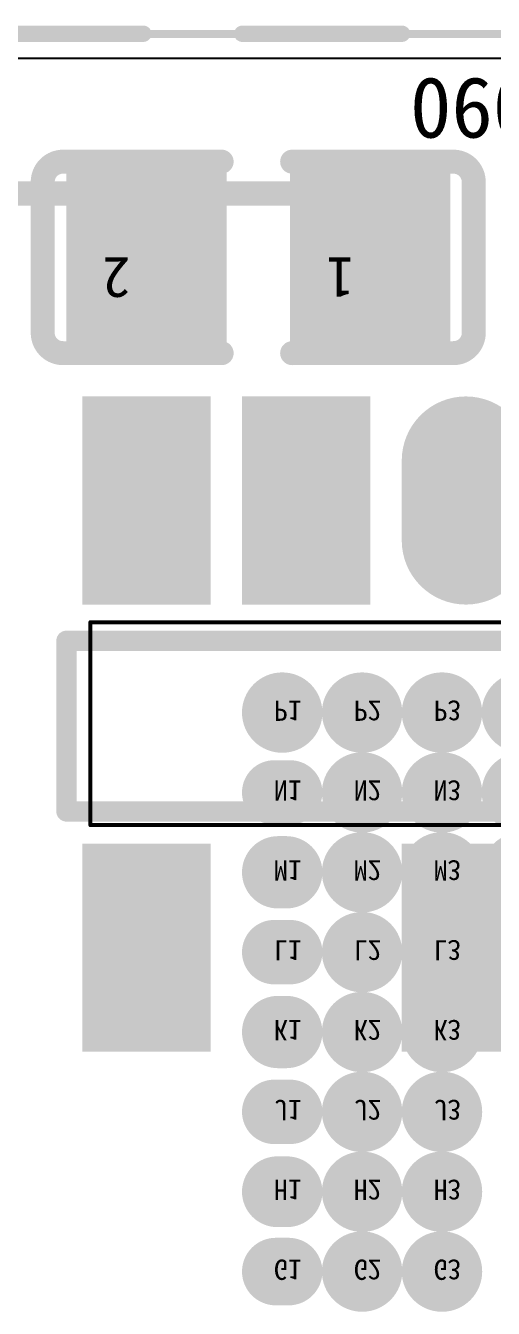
# Model space of a CAD drawing. Header units: millimetres. Extents: x 7.33 to 10.08, y 7.01 to 8.78.
# Drawn here: x 7.6033 to 7.7185, y 8.4684 to 8.7846 of the extents above; entities that cross this region are included whole.
import ezdxf

# ---------------------------------------------------------------- set-up
doc = ezdxf.new("R2010")
doc.units = ezdxf.units.MM
doc.header["$MEASUREMENT"] = 0
for name, color, linetype in [('BottomLayer', 5, 'Continuous'), ('BottomOverlay', 54, 'Continuous'), ('BottomPaste', 16, 'Continuous'), ('BottomSolder', 6, 'Continuous'), ('KeepOutLayer', 6, 'Continuous'), ('Mechanical1', 6, 'Continuous'), ('Mechanical16', 56, 'Continuous'), ('Mechanical20', 56, 'Continuous'), ('MidLayer5', 130, 'Continuous'), ('MidLayer6', 216, 'Continuous'), ('TopLayer', 1, 'Continuous'), ('TopOverlay', 2, 'Continuous'), ('TopPaste', 8, 'Continuous'), ('TopSolder', 216, 'Continuous')]:
    doc.layers.add(name, color=color, linetype=linetype)

# ---------------------------------------------------------------- blocks, each defined once
blk = doc.blocks.new('SOT_23_5_13')
at = {"layer": 'Mechanical16'}
for points, const_width in [([(-0.02041, 0.05905), (-0.02041, -0.05905)], 0.005), ([(-0.02041, 0.05905), (-0.00972, 0.05905)], 0.005), ([(0.00996, 0.05905), (0.02165, 0.05905)], 0.005), ([(0.02165, 0.05905), (0.02165, -0.05905)], 0.005), ([(-0.025, 0.05315), (0.025, 0.05315)], 0.001), ([(-0.025, 0.05315), (-0.025, -0.05315)], 0.001), ([(0.025, 0.05315), (0.025, -0.05315)], 0.001), ([(-0.025, -0.05315), (0.025, -0.05315)], 0.001), ([(-0.02041, -0.05905), (0.02165, -0.05905)], 0.005)]:
    blk.add_lwpolyline(points, dxfattribs=dict(at, const_width=const_width))
for points, const_width in [([(-0.02166, 0.05905, 1), (-0.01916, 0.05905, 1)], 0.0025), ([(-0.02166, 0.05905, 1), (-0.01916, 0.05905, 1)], 0.0025), ([(-0.01097, 0.05905, 1), (-0.00847, 0.05905, 1)], 0.0025), ([(-0.01097, 0.05905, 1), (-0.00847, 0.05905, 1)], 0.0025), ([(0.00871, 0.05905, 1), (0.01121, 0.05905, 1)], 0.0025), ([(0.00871, 0.05905, 1), (0.01121, 0.05905, 1)], 0.0025), ([(0.0204, 0.05905, 1), (0.0229, 0.05905, 1)], 0.0025), ([(0.0204, 0.05905, 1), (0.0229, 0.05905, 1)], 0.0025), ([(-0.02525, 0.05315, 1), (-0.02475, 0.05315, 1)], 0.0005), ([(-0.02525, 0.05315, 1), (-0.02475, 0.05315, 1)], 0.0005), ([(0.02475, 0.05315, 1), (0.02525, 0.05315, 1)], 0.0005), ([(0.02475, 0.05315, 1), (0.02525, 0.05315, 1)], 0.0005), ([(-0.02525, -0.05315, 1), (-0.02475, -0.05315, 1)], 0.0005), ([(-0.02525, -0.05315, 1), (-0.02475, -0.05315, 1)], 0.0005), ([(0.02475, -0.05315, 1), (0.02525, -0.05315, 1)], 0.0005), ([(0.02475, -0.05315, 1), (0.02525, -0.05315, 1)], 0.0005), ([(-0.02166, -0.05905, 1), (-0.01916, -0.05905, 1)], 0.0025), ([(-0.02166, -0.05905, 1), (-0.01916, -0.05905, 1)], 0.0025), ([(0.0204, -0.05905, 1), (0.0229, -0.05905, 1)], 0.0025), ([(0.0204, -0.05905, 1), (0.0229, -0.05905, 1)], 0.0025)]:
    blk.add_lwpolyline(points, format="xyb", close=True, dxfattribs=dict(at, const_width=const_width))
at = {"layer": 'Mechanical16', "const_width": 0.005}
blk.add_lwpolyline([(0.00996, 0.05905, -1), (-0.00972, 0.05905)], format="xyb", dxfattribs=at)
at = {"layer": 'TopLayer', "const_width": 0.02362}
blk.add_lwpolyline([(-0.04515, 0.03937), (-0.06485, 0.03937)], dxfattribs=at)
at = {"layer": 'TopLayer', "const_width": 0.01181}
for points in [[(-0.07075, 0.03937, 1), (-0.05894, 0.03937, 1)], [(-0.05106, 0.03937, 1), (-0.03925, 0.03937, 1)]]:
    blk.add_lwpolyline(points, format="xyb", close=True, dxfattribs=at)
at = {"layer": 'TopLayer'}
for points in [[(0.03358, 0.05118), (0.03358, 0.02756), (0.0769, 0.05118), (0.0769, 0.02756)], [(-0.07666, 0.01181), (-0.07666, -0.01181), (-0.03334, 0.01181), (-0.03334, -0.01181)], [(-0.07666, -0.02756), (-0.07666, -0.05118), (-0.03334, -0.02756), (-0.03334, -0.05118)], [(0.03358, -0.02756), (0.03358, -0.05118), (0.0769, -0.02756), (0.0769, -0.05118)]]:
    blk.add_solid(points, dxfattribs=at)
at = {"layer": 'TopOverlay'}
for p, q in [((-0.04789, 0.05906), (-0.06102, 0.06398)), ((-0.06102, 0.06398), (-0.06102, 0.05413)), ((-0.06102, 0.05413), (-0.04789, 0.05906))]:
    blk.add_line(p, q, dxfattribs=at)
at = {"layer": 'TopOverlay', "const_width": 0.005}
for points in [[(-0.02041, 0.05905), (-0.00972, 0.05905)], [(-0.02041, 0.05905), (-0.02041, -0.05905)], [(0.00996, 0.05905), (0.02165, 0.05905)], [(0.02165, 0.05905), (0.02165, -0.05905)], [(-0.02041, -0.05905), (0.02165, -0.05905)]]:
    blk.add_lwpolyline(points, dxfattribs=at)
at = {"layer": 'TopOverlay', "const_width": 0.0025}
for points in [[(-0.02166, 0.05905, 1), (-0.01916, 0.05905, 1)], [(-0.02166, 0.05905, 1), (-0.01916, 0.05905, 1)], [(-0.01097, 0.05905, 1), (-0.00847, 0.05905, 1)], [(-0.01097, 0.05905, 1), (-0.00847, 0.05905, 1)], [(0.00871, 0.05905, 1), (0.01121, 0.05905, 1)], [(0.00871, 0.05905, 1), (0.01121, 0.05905, 1)], [(0.0204, 0.05905, 1), (0.0229, 0.05905, 1)], [(0.0204, 0.05905, 1), (0.0229, 0.05905, 1)], [(-0.02166, -0.05905, 1), (-0.01916, -0.05905, 1)], [(-0.02166, -0.05905, 1), (-0.01916, -0.05905, 1)], [(0.0204, -0.05905, 1), (0.0229, -0.05905, 1)], [(0.0204, -0.05905, 1), (0.0229, -0.05905, 1)]]:
    blk.add_lwpolyline(points, format="xyb", close=True, dxfattribs=at)
at = {"layer": 'TopOverlay', "const_width": 0.005}
blk.add_lwpolyline([(0.00996, 0.05905, -1), (-0.00972, 0.05905)], format="xyb", dxfattribs=at)
at = {"layer": 'TopPaste', "const_width": 0.02362}
blk.add_lwpolyline([(-0.04515, 0.03937), (-0.06485, 0.03937)], dxfattribs=at)
at = {"layer": 'TopPaste', "const_width": 0.01181}
for points in [[(-0.07075, 0.03937, 1), (-0.05894, 0.03937, 1)], [(-0.05106, 0.03937, 1), (-0.03925, 0.03937, 1)]]:
    blk.add_lwpolyline(points, format="xyb", close=True, dxfattribs=at)
at = {"layer": 'TopPaste'}
for points in [[(0.03358, 0.05118), (0.03358, 0.02756), (0.0769, 0.05118), (0.0769, 0.02756)], [(-0.07666, 0.01181), (-0.07666, -0.01181), (-0.03334, 0.01181), (-0.03334, -0.01181)], [(-0.07666, -0.02756), (-0.07666, -0.05118), (-0.03334, -0.02756), (-0.03334, -0.05118)], [(0.03358, -0.02756), (0.03358, -0.05118), (0.0769, -0.02756), (0.0769, -0.05118)]]:
    blk.add_solid(points, dxfattribs=at)
at = {"layer": 'TopSolder', "const_width": 0.03162}
blk.add_lwpolyline([(-0.04515, 0.03937), (-0.06485, 0.03937)], dxfattribs=at)
at = {"layer": 'TopSolder', "const_width": 0.01581}
for points in [[(-0.07275, 0.03937, 1), (-0.05694, 0.03937, 1)], [(-0.05306, 0.03937, 1), (-0.03725, 0.03937, 1)]]:
    blk.add_lwpolyline(points, format="xyb", close=True, dxfattribs=at)
at = {"layer": 'TopSolder'}
for points in [[(0.02958, 0.05518), (0.02958, 0.02356), (0.0809, 0.05518), (0.0809, 0.02356)], [(-0.08066, 0.01581), (-0.08066, -0.01581), (-0.02934, 0.01581), (-0.02934, -0.01581)], [(-0.08066, -0.02356), (-0.08066, -0.05518), (-0.02934, -0.02356), (-0.02934, -0.05518)], [(0.02958, -0.02356), (0.02958, -0.05518), (0.0809, -0.02356), (0.0809, -0.05518)]]:
    blk.add_solid(points, dxfattribs=at)
blk = doc.blocks.new('FBGA153_11R5X13R0X1R00_B_14')
at = {"layer": 'BottomLayer'}
for points, const_width in [([(-0.13091, 0.12795, 1), (-0.125, 0.12795, 1)], 0.00591), ([(-0.11122, 0.12795, 1), (-0.10532, 0.12795, 1)], 0.00591), ([(-0.09154, 0.12795, 1), (-0.08563, 0.12795, 1)], 0.00591), ([(-0.11122, 0.10827, 1), (-0.10532, 0.10827, 1)], 0.00591), ([(-0.09154, 0.10827, 1), (-0.08563, 0.10827, 1)], 0.00591), ([(-0.13189, 0.10827, 1), (-0.12795, 0.10827, 1)], 0.00394), ([(-0.12795, 0.10827, 1), (-0.12402, 0.10827, 1)], 0.00394), ([(-0.1314, 0.08858, 1), (-0.12648, 0.08858, 1)], 0.00492), ([(-0.12943, 0.08858, 1), (-0.12451, 0.08858, 1)], 0.00492), ([(-0.11122, 0.08858, 1), (-0.10532, 0.08858, 1)], 0.00591), ([(-0.09154, 0.08858, 1), (-0.08563, 0.08858, 1)], 0.00591), ([(-0.13189, 0.0689, 1), (-0.12795, 0.0689, 1)], 0.00394), ([(-0.12795, 0.0689, 1), (-0.12402, 0.0689, 1)], 0.00394), ([(-0.11122, 0.0689, 1), (-0.10532, 0.0689, 1)], 0.00591), ([(-0.09154, 0.0689, 1), (-0.08563, 0.0689, 1)], 0.00591), ([(-0.1314, 0.04921, 1), (-0.12648, 0.04921, 1)], 0.00492), ([(-0.12943, 0.04921, 1), (-0.12451, 0.04921, 1)], 0.00492), ([(-0.11122, 0.04921, 1), (-0.10532, 0.04921, 1)], 0.00591), ([(-0.09154, 0.04921, 1), (-0.08563, 0.04921, 1)], 0.00591), ([(-0.11122, 0.02953, 1), (-0.10532, 0.02953, 1)], 0.00591), ([(-0.09154, 0.02953, 1), (-0.08563, 0.02953, 1)], 0.00591), ([(-0.13189, 0.02953, 1), (-0.12795, 0.02953, 1)], 0.00394), ([(-0.12795, 0.02953, 1), (-0.12402, 0.02953, 1)], 0.00394), ([(-0.1315, 0.00984, 1), (-0.12677, 0.00984, 1)], 0.00472), ([(-0.12913, 0.00984, 1), (-0.12441, 0.00984, 1)], 0.00472), ([(-0.11122, 0.00984, 1), (-0.10532, 0.00984, 1)], 0.00591), ([(-0.09154, 0.00984, 1), (-0.08563, 0.00984, 1)], 0.00591), ([(-0.13169, -0.00984, 1), (-0.12736, -0.00984, 1)], 0.00433), ([(-0.12854, -0.00984, 1), (-0.12421, -0.00984, 1)], 0.00433), ([(-0.11122, -0.00984, 1), (-0.10532, -0.00984, 1)], 0.00591), ([(-0.09154, -0.00984, 1), (-0.08563, -0.00984, 1)], 0.00591)]:
    blk.add_lwpolyline(points, format="xyb", close=True, dxfattribs=dict(at, const_width=const_width))
for points, const_width in [([(-0.12598, 0.10827), (-0.12992, 0.10827)], 0.00787), ([(-0.12697, 0.08858), (-0.12894, 0.08858)], 0.00984), ([(-0.12598, 0.0689), (-0.12992, 0.0689)], 0.00787), ([(-0.12697, 0.04921), (-0.12894, 0.04921)], 0.00984), ([(-0.12598, 0.02953), (-0.12992, 0.02953)], 0.00787), ([(-0.12677, 0.00984), (-0.12913, 0.00984)], 0.00945), ([(-0.12638, -0.00984), (-0.12953, -0.00984)], 0.00866)]:
    blk.add_lwpolyline(points, dxfattribs=dict(at, const_width=const_width))
at = {"layer": 'BottomOverlay', "const_width": 0.00598}
blk.add_lwpolyline([(-0.22638, 0.25591), (-0.10827, 0.25591)], dxfattribs=at)
at = {"layer": 'BottomOverlay', "const_width": 0.00299}
blk.add_lwpolyline([(-0.10976, 0.25591, 1), (-0.10677, 0.25591, 1)], format="xyb", close=True, dxfattribs=at)
at = {"layer": 'BottomPaste'}
for points, const_width in [([(-0.13091, 0.12795, 1), (-0.125, 0.12795, 1)], 0.00591), ([(-0.11122, 0.12795, 1), (-0.10532, 0.12795, 1)], 0.00591), ([(-0.09154, 0.12795, 1), (-0.08563, 0.12795, 1)], 0.00591), ([(-0.11122, 0.10827, 1), (-0.10532, 0.10827, 1)], 0.00591), ([(-0.09154, 0.10827, 1), (-0.08563, 0.10827, 1)], 0.00591), ([(-0.13189, 0.10827, 1), (-0.12795, 0.10827, 1)], 0.00394), ([(-0.12795, 0.10827, 1), (-0.12402, 0.10827, 1)], 0.00394), ([(-0.1314, 0.08858, 1), (-0.12648, 0.08858, 1)], 0.00492), ([(-0.12943, 0.08858, 1), (-0.12451, 0.08858, 1)], 0.00492), ([(-0.11122, 0.08858, 1), (-0.10532, 0.08858, 1)], 0.00591), ([(-0.09154, 0.08858, 1), (-0.08563, 0.08858, 1)], 0.00591), ([(-0.13189, 0.0689, 1), (-0.12795, 0.0689, 1)], 0.00394), ([(-0.12795, 0.0689, 1), (-0.12402, 0.0689, 1)], 0.00394), ([(-0.11122, 0.0689, 1), (-0.10532, 0.0689, 1)], 0.00591), ([(-0.09154, 0.0689, 1), (-0.08563, 0.0689, 1)], 0.00591), ([(-0.1314, 0.04921, 1), (-0.12648, 0.04921, 1)], 0.00492), ([(-0.12943, 0.04921, 1), (-0.12451, 0.04921, 1)], 0.00492), ([(-0.11122, 0.04921, 1), (-0.10532, 0.04921, 1)], 0.00591), ([(-0.09154, 0.04921, 1), (-0.08563, 0.04921, 1)], 0.00591), ([(-0.11122, 0.02953, 1), (-0.10532, 0.02953, 1)], 0.00591), ([(-0.09154, 0.02953, 1), (-0.08563, 0.02953, 1)], 0.00591), ([(-0.13189, 0.02953, 1), (-0.12795, 0.02953, 1)], 0.00394), ([(-0.12795, 0.02953, 1), (-0.12402, 0.02953, 1)], 0.00394), ([(-0.1315, 0.00984, 1), (-0.12677, 0.00984, 1)], 0.00472), ([(-0.12913, 0.00984, 1), (-0.12441, 0.00984, 1)], 0.00472), ([(-0.11122, 0.00984, 1), (-0.10532, 0.00984, 1)], 0.00591), ([(-0.09154, 0.00984, 1), (-0.08563, 0.00984, 1)], 0.00591), ([(-0.13169, -0.00984, 1), (-0.12736, -0.00984, 1)], 0.00433), ([(-0.12854, -0.00984, 1), (-0.12421, -0.00984, 1)], 0.00433), ([(-0.11122, -0.00984, 1), (-0.10532, -0.00984, 1)], 0.00591), ([(-0.09154, -0.00984, 1), (-0.08563, -0.00984, 1)], 0.00591)]:
    blk.add_lwpolyline(points, format="xyb", close=True, dxfattribs=dict(at, const_width=const_width))
for points, const_width in [([(-0.12598, 0.10827), (-0.12992, 0.10827)], 0.00787), ([(-0.12697, 0.08858), (-0.12894, 0.08858)], 0.00984), ([(-0.12598, 0.0689), (-0.12992, 0.0689)], 0.00787), ([(-0.12697, 0.04921), (-0.12894, 0.04921)], 0.00984), ([(-0.12598, 0.02953), (-0.12992, 0.02953)], 0.00787), ([(-0.12677, 0.00984), (-0.12913, 0.00984)], 0.00945), ([(-0.12638, -0.00984), (-0.12953, -0.00984)], 0.00866)]:
    blk.add_lwpolyline(points, dxfattribs=dict(at, const_width=const_width))
at = {"layer": 'BottomSolder'}
for points, const_width in [([(-0.13291, 0.12795, 1), (-0.123, 0.12795, 1)], 0.00991), ([(-0.11322, 0.12795, 1), (-0.10332, 0.12795, 1)], 0.00991), ([(-0.09354, 0.12795, 1), (-0.08363, 0.12795, 1)], 0.00991), ([(-0.07385, 0.12795, 1), (-0.06395, 0.12795, 1)], 0.00991), ([(-0.11322, 0.10827, 1), (-0.10332, 0.10827, 1)], 0.00991), ([(-0.09354, 0.10827, 1), (-0.08363, 0.10827, 1)], 0.00991), ([(-0.07385, 0.10827, 1), (-0.06395, 0.10827, 1)], 0.00991), ([(-0.13389, 0.10827, 1), (-0.12595, 0.10827, 1)], 0.00794), ([(-0.12995, 0.10827, 1), (-0.12202, 0.10827, 1)], 0.00794), ([(-0.11322, 0.08858, 1), (-0.10332, 0.08858, 1)], 0.00991), ([(-0.09354, 0.08858, 1), (-0.08363, 0.08858, 1)], 0.00991), ([(-0.07385, 0.08858, 1), (-0.06395, 0.08858, 1)], 0.00991), ([(-0.1334, 0.08858, 1), (-0.12448, 0.08858, 1)], 0.00892), ([(-0.13143, 0.08858, 1), (-0.12251, 0.08858, 1)], 0.00892), ([(-0.13389, 0.0689, 1), (-0.12595, 0.0689, 1)], 0.00794), ([(-0.12995, 0.0689, 1), (-0.12202, 0.0689, 1)], 0.00794), ([(-0.11322, 0.0689, 1), (-0.10332, 0.0689, 1)], 0.00991), ([(-0.09354, 0.0689, 1), (-0.08363, 0.0689, 1)], 0.00991), ([(-0.1334, 0.04921, 1), (-0.12448, 0.04921, 1)], 0.00892), ([(-0.13143, 0.04921, 1), (-0.12251, 0.04921, 1)], 0.00892), ([(-0.11322, 0.04921, 1), (-0.10332, 0.04921, 1)], 0.00991), ([(-0.09354, 0.04921, 1), (-0.08363, 0.04921, 1)], 0.00991), ([(-0.11322, 0.02953, 1), (-0.10332, 0.02953, 1)], 0.00991), ([(-0.09354, 0.02953, 1), (-0.08363, 0.02953, 1)], 0.00991), ([(-0.13389, 0.02953, 1), (-0.12595, 0.02953, 1)], 0.00794), ([(-0.12995, 0.02953, 1), (-0.12202, 0.02953, 1)], 0.00794), ([(-0.11322, 0.00984, 1), (-0.10332, 0.00984, 1)], 0.00991), ([(-0.09354, 0.00984, 1), (-0.08363, 0.00984, 1)], 0.00991), ([(-0.1335, 0.00984, 1), (-0.12477, 0.00984, 1)], 0.00872), ([(-0.13113, 0.00984, 1), (-0.12241, 0.00984, 1)], 0.00872), ([(-0.11322, -0.00984, 1), (-0.10332, -0.00984, 1)], 0.00991), ([(-0.09354, -0.00984, 1), (-0.08363, -0.00984, 1)], 0.00991), ([(-0.13369, -0.00984, 1), (-0.12536, -0.00984, 1)], 0.00833), ([(-0.13054, -0.00984, 1), (-0.12221, -0.00984, 1)], 0.00833)]:
    blk.add_lwpolyline(points, format="xyb", close=True, dxfattribs=dict(at, const_width=const_width))
for points, const_width in [([(-0.12598, 0.10827), (-0.12992, 0.10827)], 0.01587), ([(-0.12697, 0.08858), (-0.12894, 0.08858)], 0.01784), ([(-0.12598, 0.0689), (-0.12992, 0.0689)], 0.01587), ([(-0.12697, 0.04921), (-0.12894, 0.04921)], 0.01784), ([(-0.12598, 0.02953), (-0.12992, 0.02953)], 0.01587), ([(-0.12677, 0.00984), (-0.12913, 0.00984)], 0.01745), ([(-0.12638, -0.00984), (-0.12953, -0.00984)], 0.01666)]:
    blk.add_lwpolyline(points, dxfattribs=dict(at, const_width=const_width))
at = {"layer": 'Mechanical16'}
for points, const_width in [([(-0.20153, 0.29528), (-0.16217, 0.29528)], 0.00402), ([(-0.1378, 0.29528), (-0.09842, 0.29528)], 0.00402), ([(-0.22638, 0.25591), (-0.10827, 0.25591)], 0.00598)]:
    blk.add_lwpolyline(points, dxfattribs=dict(at, const_width=const_width))
for points, const_width in [([(-0.16317, 0.29528, 1), (-0.16116, 0.29528, 1)], 0.00201), ([(-0.1388, 0.29528, 1), (-0.13679, 0.29528, 1)], 0.00201), ([(-0.09943, 0.29528, 1), (-0.09742, 0.29528, 1)], 0.00201), ([(-0.10976, 0.25591, 1), (-0.10677, 0.25591, 1)], 0.00299)]:
    blk.add_lwpolyline(points, format="xyb", close=True, dxfattribs=dict(at, const_width=const_width))
at = {"layer": 'Mechanical20', "text_generation_flag": 2}
for s, p in [('P1', (-0.13, 0.13091)), ('P2', (-0.11031, 0.13091)), ('P3', (-0.09063, 0.13091)), ('N1', (-0.13, 0.11122)), ('N2', (-0.11031, 0.11122)), ('N3', (-0.09063, 0.11122)), ('M1', (-0.13, 0.09154)), ('M2', (-0.11031, 0.09154)), ('M3', (-0.09063, 0.09154)), ('L1', (-0.13, 0.07185)), ('L2', (-0.11031, 0.07185)), ('L3', (-0.09063, 0.07185)), ('K1', (-0.13, 0.05217)), ('K2', (-0.11031, 0.05217)), ('K3', (-0.09063, 0.05217)), ('J1', (-0.13, 0.03248)), ('J2', (-0.11031, 0.03248)), ('J3', (-0.09063, 0.03248)), ('H1', (-0.13, 0.0128)), ('H2', (-0.11031, 0.0128)), ('H3', (-0.09063, 0.0128)), ('G1', (-0.13, -0.00689)), ('G2', (-0.11031, -0.00689)), ('G3', (-0.09063, -0.00689))]:
    blk.add_text(s, height=0.005, rotation=180, dxfattribs=at).set_placement(p)
blk = doc.blocks.new('C0603_325')
at = {"layer": 'Mechanical16', "const_width": 0.00591}
for points in [[(-0.0531, 0.0186, -0.414214), (-0.0481, 0.0236)], [(0.0481, 0.0236, -0.414214), (0.0531, 0.0186)], [(-0.0481, -0.0236, -0.414214), (-0.0531, -0.0186)], [(0.0531, -0.0186, -0.414214), (0.0481, -0.0236)]]:
    blk.add_lwpolyline(points, format="xyb", dxfattribs=at)
for points in [[(-0.00836, 0.0236), (-0.0481, 0.0236)], [(0.0481, 0.0236), (0.00902, 0.0236)], [(-0.0531, 0.0186), (-0.0531, -0.0186)], [(0.0531, 0.0186), (0.0531, -0.0186)], [(-0.00836, -0.0236), (-0.0481, -0.0236)], [(0.0481, -0.0236), (0.00902, -0.0236)]]:
    blk.add_lwpolyline(points, dxfattribs=at)
at = {"layer": 'Mechanical16', "const_width": 0.00296}
for points in [[(-0.04958, 0.0236, 1), (-0.04662, 0.0236, 1)], [(-0.04958, 0.0236, 1), (-0.04662, 0.0236, 1)], [(-0.00984, 0.0236, 1), (-0.00688, 0.0236, 1)], [(0.00754, 0.0236, 1), (0.0105, 0.0236, 1)], [(0.04662, 0.0236, 1), (0.04958, 0.0236, 1)], [(0.04662, 0.0236, 1), (0.04958, 0.0236, 1)], [(-0.05458, 0.0186, 1), (-0.05162, 0.0186, 1)], [(-0.05458, 0.0186, 1), (-0.05162, 0.0186, 1)], [(0.05162, 0.0186, 1), (0.05458, 0.0186, 1)], [(0.05162, 0.0186, 1), (0.05458, 0.0186, 1)], [(-0.05458, -0.0186, 1), (-0.05162, -0.0186, 1)], [(-0.05458, -0.0186, 1), (-0.05162, -0.0186, 1)], [(0.05162, -0.0186, 1), (0.05458, -0.0186, 1)], [(0.05162, -0.0186, 1), (0.05458, -0.0186, 1)], [(-0.04958, -0.0236, 1), (-0.04662, -0.0236, 1)], [(-0.04958, -0.0236, 1), (-0.04662, -0.0236, 1)], [(-0.00984, -0.0236, 1), (-0.00688, -0.0236, 1)], [(0.00754, -0.0236, 1), (0.0105, -0.0236, 1)], [(0.04662, -0.0236, 1), (0.04958, -0.0236, 1)], [(0.04662, -0.0236, 1), (0.04958, -0.0236, 1)]]:
    blk.add_lwpolyline(points, format="xyb", close=True, dxfattribs=at)
at = {"layer": 'TopLayer'}
for points in [[(-0.01181, 0.01771), (-0.04331, 0.01771), (-0.01181, -0.01771), (-0.04331, -0.01771)], [(0.04331, 0.01771), (0.01181, 0.01771), (0.04331, -0.01771), (0.01181, -0.01771)]]:
    blk.add_solid(points, dxfattribs=at)
at = {"layer": 'TopOverlay', "const_width": 0.00591}
for points in [[(-0.0531, 0.0186, -0.414214), (-0.0481, 0.0236)], [(0.0481, 0.0236, -0.414214), (0.0531, 0.0186)], [(-0.0481, -0.0236, -0.414214), (-0.0531, -0.0186)], [(0.0531, -0.0186, -0.414214), (0.0481, -0.0236)]]:
    blk.add_lwpolyline(points, format="xyb", dxfattribs=at)
for points in [[(-0.00836, 0.0236), (-0.0481, 0.0236)], [(0.0481, 0.0236), (0.00902, 0.0236)], [(-0.0531, 0.0186), (-0.0531, -0.0186)], [(0.0531, 0.0186), (0.0531, -0.0186)], [(-0.00836, -0.0236), (-0.0481, -0.0236)], [(0.0481, -0.0236), (0.00902, -0.0236)]]:
    blk.add_lwpolyline(points, dxfattribs=at)
at = {"layer": 'TopOverlay', "const_width": 0.00296}
for points in [[(-0.04958, 0.0236, 1), (-0.04662, 0.0236, 1)], [(-0.04958, 0.0236, 1), (-0.04662, 0.0236, 1)], [(-0.00984, 0.0236, 1), (-0.00688, 0.0236, 1)], [(0.00754, 0.0236, 1), (0.0105, 0.0236, 1)], [(0.04662, 0.0236, 1), (0.04958, 0.0236, 1)], [(0.04662, 0.0236, 1), (0.04958, 0.0236, 1)], [(-0.05458, 0.0186, 1), (-0.05162, 0.0186, 1)], [(-0.05458, 0.0186, 1), (-0.05162, 0.0186, 1)], [(0.05162, 0.0186, 1), (0.05458, 0.0186, 1)], [(0.05162, 0.0186, 1), (0.05458, 0.0186, 1)], [(-0.05458, -0.0186, 1), (-0.05162, -0.0186, 1)], [(-0.05458, -0.0186, 1), (-0.05162, -0.0186, 1)], [(0.05162, -0.0186, 1), (0.05458, -0.0186, 1)], [(0.05162, -0.0186, 1), (0.05458, -0.0186, 1)], [(-0.04958, -0.0236, 1), (-0.04662, -0.0236, 1)], [(-0.04958, -0.0236, 1), (-0.04662, -0.0236, 1)], [(-0.00984, -0.0236, 1), (-0.00688, -0.0236, 1)], [(0.00754, -0.0236, 1), (0.0105, -0.0236, 1)], [(0.04662, -0.0236, 1), (0.04958, -0.0236, 1)], [(0.04662, -0.0236, 1), (0.04958, -0.0236, 1)]]:
    blk.add_lwpolyline(points, format="xyb", close=True, dxfattribs=at)
at = {"layer": 'TopPaste'}
for points in [[(-0.01181, 0.01771), (-0.04331, 0.01771), (-0.01181, -0.01771), (-0.04331, -0.01771)], [(0.04331, 0.01771), (0.01181, 0.01771), (0.04331, -0.01771), (0.01181, -0.01771)]]:
    blk.add_solid(points, dxfattribs=at)
at = {"layer": 'TopSolder'}
for points in [[(-0.00781, 0.02171), (-0.04731, 0.02171), (-0.00781, -0.02171), (-0.04731, -0.02171)], [(0.04731, 0.02171), (0.00781, 0.02171), (0.04731, -0.02171), (0.00781, -0.02171)]]:
    blk.add_solid(points, dxfattribs=at)
at = {"layer": 'Mechanical20'}
for s, p in [('1', (-0.02356, 0)), ('2', (0.03156, 0))]:
    blk.add_text(s, height=0.01, dxfattribs=at).set_placement(p)

msp = doc.modelspace()

# ---------------------------------------------------------------- linework, layer by layer
at = {"layer": 'KeepOutLayer', "const_width": 0.00197}
msp.add_lwpolyline([(7.3575, 8.78251), (10.05037, 8.78251)], dxfattribs=at)
at = {"layer": 'MidLayer5'}
msp.add_line((7.3575, 8.77658), (10.05037, 8.77658), dxfattribs=at)
at = {"layer": 'MidLayer6'}
msp.add_line((7.3575, 8.77658), (10.05037, 8.77658), dxfattribs=at)

# ---------------------------------------------------------------- block references
msp.add_blockref('FBGA153_11R5X13R0X1R00_B_14', (7.79445, 8.48728))
for name, p, rotation in [('C0603_325', (7.66059, 8.72743), 180), ('SOT_23_5_13', (7.67239, 8.61251), 270)]:
    msp.add_blockref(name, p, dxfattribs=dict(rotation=rotation))

# ---------------------------------------------------------------- texts
at = {"layer": 'Mechanical1'}
msp.add_text('0603*2', height=0.015, rotation=360, dxfattribs=at).set_placement((7.69799, 8.75696))

doc.saveas('drawing.dxf')
